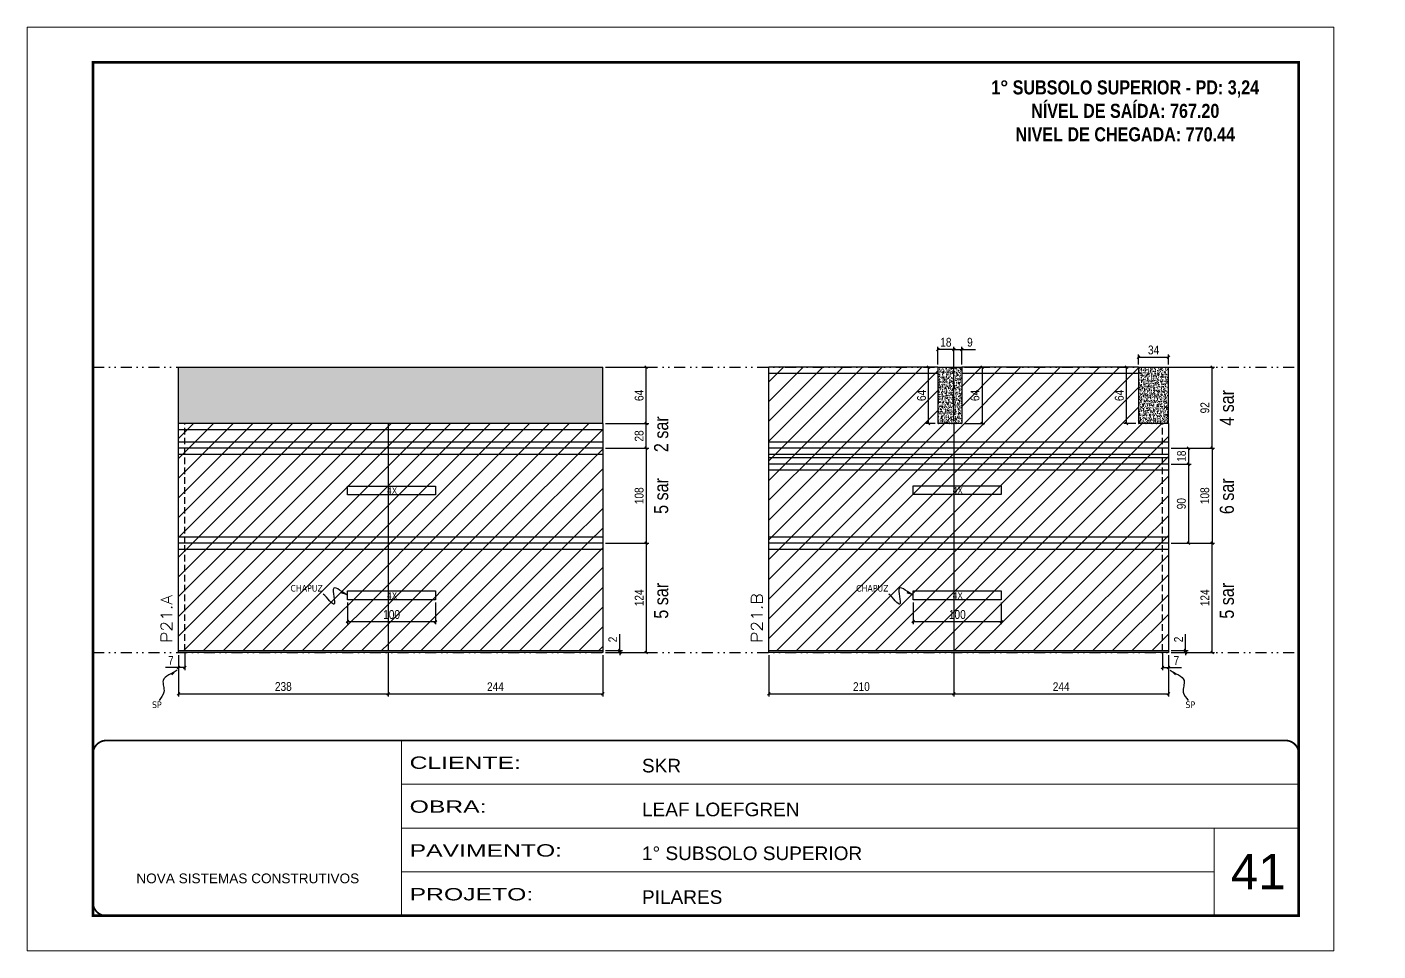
# Model space of a CAD drawing. Extents: x 14400 to 27878, y -21631 to 6985.
# Drawn here: x 14413 to 15948, y -5551 to -4501 of the extents above; entities that cross this region are included whole.
import ezdxf

# ---------------------------------------------------------------- set-up
doc = ezdxf.new("R2010")
doc.units = 0
for name, pattern in [('CONTINUO', [0]), ('DASHED', [0.75, 0.5, -0.25]), ('DIVIDE2', [0.625, 0.25, -0.125, 0, -0.125, 0, -0.125]), ('HIDDEN', [0.375, 0.25, -0.125])]:
    doc.linetypes.add(name, pattern=pattern)
for name, color, linetype, lineweight in [('CARIMBO', 255, 'Continuous', 9), ('Folhas', 255, 'Continuous', 9), ('Hachura', 251, 'Continuous', 9), ('SARRAFO DE PRESSAO', 251, 'DASHED', 9), ('Texto Seção', 7, 'Continuous', 15)]:
    doc.layers.add(name, color=color, linetype=linetype, lineweight=lineweight)
for name, color, linetype in [('COTA', 241, 'Continuous'), ('NOMENCLATURA', 7, 'Continuous'), ('Nível', 160, 'Continuous'), ('Painéis', 200, 'Continuous'), ('SARR_2.2x10', 60, 'Continuous'), ('SARR_2.2x7', 40, 'Continuous'), ('Sarrafo de Pressão', 42, 'HIDDEN'), ('texto', 7, 'Continuous')]:
    doc.layers.add(name, color=color, linetype=linetype)
doc.styles.add('ARIAL', font='arial.ttf')
doc.styles.add('ARIAL_NARROW', font='ARIALN.TTF', dxfattribs={"height": 0.2})
doc.styles.add('COTA TECNICA', font='techl___.ttf', dxfattribs={"height": 10})
doc.styles.add('COTA TECNICA-50', font='techl___.ttf', dxfattribs={"height": 10})
doc.styles.add('REGUA-120', font='ROMANS.shx', dxfattribs={"height": 15})
doc.styles.add('ROMANC', font='techb___.ttf', dxfattribs={"height": 2.5})
doc.styles.get("Standard").update_dxf_attribs({"font": 'arial.ttf'})
doc.styles.add('Tecnologia', font='')
doc.styles.get('Tecnologia').set_extended_font_data('Forgotten Futurist')
doc.dimstyles.new('COTA PAINEL-50', dxfattribs={"dimtxt": 10, "dimasz": 3, "dimexe": 3, "dimexo": 3, "dimgap": 3, "dimtad": 1, "dimdec": 1, "dimzin": 12, "dimdsep": 46, "dimtxsty": 'COTA TECNICA-50', "dimblk1": 'OBLIQUE', "dimblk2": 'OBLIQUE', "dimsah": 1, "dimcen": 0.9, "dimclrd": 4, "dimclre": 4, "dimclrt": 240, "dimadec": 1, "dimazin": 3, "dimtfac": 1, "dimtdec": 1, "dimtmove": 0, "dimatfit": 3, "dimfxl": 1, "dimtolj": 1, "dimtzin": 12, "dimarcsym": 0})
doc.dimstyles.new('PAINEL', dxfattribs={"dimtxt": 10, "dimasz": 3, "dimexe": 3, "dimexo": 3, "dimgap": 3, "dimtad": 1, "dimdec": 1, "dimzin": 12, "dimdsep": 46, "dimtxsty": 'COTA TECNICA', "dimblk1": 'OBLIQUE', "dimblk2": 'OBLIQUE', "dimsah": 1, "dimcen": 0.9, "dimclrd": 4, "dimclre": 4, "dimclrt": 240, "dimadec": 1, "dimazin": 3, "dimtfac": 1, "dimtdec": 1, "dimtmove": 0, "dimatfit": 3, "dimfxl": 1, "dimtolj": 1, "dimtzin": 12, "dimarcsym": 0})
doc.dimstyles.get("Standard").update_dxf_attribs({"dimtxt": 0.18, "dimasz": 0.18, "dimexe": 0.18, "dimexo": 0.0625, "dimgap": 0.09, "dimtad": 0, "dimtih": 1, "dimtoh": 1, "dimdec": 4, "dimzin": 0, "dimdsep": 46, "dimtxsty": 'Standard', "dimcen": 0.09, "dimadec": 0, "dimazin": 0, "dimtfac": 1, "dimtdec": 4, "dimtofl": 0, "dimtmove": 0, "dimatfit": 3, "dimfxl": 1, "dimtolj": 1, "dimtzin": 0, "dimarcsym": 0})

# ---------------------------------------------------------------- blocks, each defined once
blk = doc.blocks.new('9999999999')
at = {"color": 30, "linetype": 'CONTINUO'}
for p, q in [((98564.6, 34230.2), (98564.6, 34429.4)), ((98564.6, 34379.6), (99584, 34379.6)), ((98564.6, 34329.8), (99488, 34329.8)), ((99584, 34329.8), (99488, 34329.8)), ((99488, 34329.8), (99488, 34230.2)), ((98564.6, 34280), (99488, 34280))]:
    blk.add_line(p, q, dxfattribs=at)
at = {"color": 30, "linetype": 'CONTINUO', "const_width": 2}
blk.add_lwpolyline([(99584, 34230.2), (99584, 34414.4, 0.414214), (99569, 34429.4), (98229, 34429.4, 0.414214), (98214, 34414.4), (98214, 34245.2, 0.414214), (98229, 34230.2), (99584, 34230.2)], format="xyb", dxfattribs=at)
at = {"layer": 'Folhas'}
blk.add_lwpolyline([(98139, 34190.2), (99624, 34190.2), (99624, 35240.2), (98139, 35240.2)], close=True, dxfattribs=at)
at = {"layer": 'Folhas', "color": 30, "const_width": 3}
blk.add_lwpolyline([(98214, 34230.2), (99584, 34230.2), (99584, 35200.2), (98214, 35200.2)], close=True, dxfattribs=at)
at = {"color": 7, "linetype": 'Continuous', "ltscale": 5, "style": 'ARIAL'}
for s, height, p in [('SKR', 15.48, (98837.7, 34393.1)), ('LEAF LOEFGREN', 15.483, (98837.7, 34343.3)), ('1° SUBSOLO SUPERIOR', 15.483, (98837.7, 34293.5)), ('NOVA SISTEMAS CONSTRUTIVOS', 11.059, (98263.2, 34267.2)), ('PILARES', 15.48, (98837.7, 34243.7))]:
    blk.add_text(s, height=height, dxfattribs=at).set_placement(p)
at = {"layer": 'Folhas', "color": 7, "style": 'Tecnologia', "width": 1.5}
for s, p in [('CLIENTE:', (98573.7, 34397.2)), ('OBRA:', (98573.7, 34347.3)), ('PAVIMENTO:', (98573.7, 34297.5)), ('PROJETO:', (98573.7, 34247.7))]:
    blk.add_text(s, height=14, dxfattribs=at).set_placement(p)
blk = doc.blocks.new('_Oblique')
at = {"color": 0, "linetype": 'ByBlock', "lineweight": -2}
blk.add_line((-0.5, -0.5), (0.5, 0.5), dxfattribs=at)
blk = doc.blocks.new('*D1448')
at = {"layer": 'COTA', "color": 4, "lineweight": -2, "transparency": 16777216}
for p, q in [((14585.7, -5214.7), (14585.7, -5232)), ((14592.7, -5212.7), (14592.7, -5232)), ((14585.7, -5229), (14571, -5229)), ((14592.7, -5229), (14585.7, -5229))]:
    blk.add_line(p, q, dxfattribs=at)
at = {"layer": 'Defpoints', "color": 0, "transparency": 16777216}
for p in [(14585.7, -5211.7), (14592.7, -5209.7), (14585.7, -5229)]:
    blk.add_point(p, dxfattribs=at)
at = {"layer": 'COTA', "color": 4, "lineweight": -2, "transparency": 16777216, "xscale": 3, "yscale": 3, "zscale": 3, "rotation": 180}
blk.add_blockref('_Oblique', (14585.7, -5229), dxfattribs=at)
at = {"layer": 'COTA', "color": 4, "lineweight": -2, "transparency": 16777216, "xscale": 3, "yscale": 3, "zscale": 3}
blk.add_blockref('_Oblique', (14592.7, -5229), dxfattribs=at)
at = {"layer": 'COTA', "color": 240, "transparency": 16777216, "insert": (14576.9, -5220.9), "char_height": 10, "attachment_point": 5, "style": 'COTA TECNICA-50'}
blk.add_mtext('\\A1;7', dxfattribs=at)
blk = doc.blocks.new('*D1449')
at = {"layer": 'COTA', "color": 4, "lineweight": -2, "transparency": 16777216}
for p, q in [((15087, -5209.7), (15087, -5190.9)), ((15070.7, -5209.7), (15090, -5209.7)), ((15070.7, -5211.7), (15090, -5211.7)), ((15087, -5211.7), (15087, -5209.7)), ((15087, -5211.7), (15087, -5214.7))]:
    blk.add_line(p, q, dxfattribs=at)
at = {"layer": 'Defpoints', "color": 0, "transparency": 16777216}
for p in [(15067.7, -5209.7), (15067.7, -5211.7), (15087, -5211.7)]:
    blk.add_point(p, dxfattribs=at)
at = {"layer": 'COTA', "color": 4, "lineweight": -2, "transparency": 16777216, "xscale": 3, "yscale": 3, "zscale": 3}
for p, rotation in [((15087, -5209.7), 270), ((15087, -5211.7), 90)]:
    blk.add_blockref('_Oblique', p, dxfattribs=dict(at, rotation=rotation))
at = {"layer": 'COTA', "color": 240, "transparency": 16777216, "insert": (15079, -5197), "char_height": 10, "attachment_point": 5, "rotation": 90, "style": 'COTA TECNICA-50'}
blk.add_mtext('\\A1;2', dxfattribs=at)
blk = doc.blocks.new('*D1465')
at = {"layer": 'COTA', "color": 4, "linetype": 'ByBlock', "lineweight": -2, "transparency": 16777216}
for p, q in [((14777.7, -5154.9), (14777.7, -5179.8)), ((14877.7, -5154.9), (14877.7, -5179.8)), ((14877.7, -5176.8), (14777.7, -5176.8))]:
    blk.add_line(p, q, dxfattribs=at)
at = {"layer": 'Defpoints', "color": 0, "linetype": 'ByBlock', "transparency": 16777216}
for p in [(14777.7, -5151.9), (14877.7, -5151.9), (14777.7, -5176.8)]:
    blk.add_point(p, dxfattribs=at)
at = {"layer": 'COTA', "color": 4, "linetype": 'ByBlock', "lineweight": -2, "transparency": 16777216, "xscale": 3, "yscale": 3, "zscale": 3, "rotation": 180}
blk.add_blockref('_Oblique', (14777.7, -5176.8), dxfattribs=at)
at = {"layer": 'COTA', "color": 4, "linetype": 'ByBlock', "lineweight": -2, "transparency": 16777216, "xscale": 3, "yscale": 3, "zscale": 3}
blk.add_blockref('_Oblique', (14877.7, -5176.8), dxfattribs=at)
at = {"layer": 'COTA', "color": 240, "linetype": 'ByBlock', "transparency": 16777216, "insert": (14827.7, -5168.7), "char_height": 10, "attachment_point": 5, "style": 'COTA TECNICA'}
blk.add_mtext('\\A1;100', dxfattribs=at)
blk = doc.blocks.new('*D1466')
at = {"layer": 'COTA', "color": 4, "lineweight": -2, "transparency": 16777216}
for p, q in [((14585.7, -5214.7), (14585.7, -5261.8)), ((14823.7, -5212.7), (14823.7, -5261.8)), ((14585.7, -5258.8), (14823.7, -5258.8))]:
    blk.add_line(p, q, dxfattribs=at)
at = {"layer": 'Defpoints', "color": 0, "transparency": 16777216}
for p in [(14585.7, -5211.7), (14823.7, -5209.7), (14823.7, -5258.8)]:
    blk.add_point(p, dxfattribs=at)
at = {"layer": 'COTA', "color": 4, "lineweight": -2, "transparency": 16777216, "xscale": 3, "yscale": 3, "zscale": 3, "rotation": 180}
blk.add_blockref('_Oblique', (14585.7, -5258.8), dxfattribs=at)
at = {"layer": 'COTA', "color": 4, "lineweight": -2, "transparency": 16777216, "xscale": 3, "yscale": 3, "zscale": 3}
blk.add_blockref('_Oblique', (14823.7, -5258.8), dxfattribs=at)
at = {"layer": 'COTA', "color": 240, "transparency": 16777216, "insert": (14704.7, -5250.5), "char_height": 10, "attachment_point": 5, "style": 'COTA TECNICA'}
blk.add_mtext('\\A1;238', dxfattribs=at)
blk = doc.blocks.new('*D1467')
at = {"layer": 'COTA', "color": 4, "lineweight": -2, "transparency": 16777216}
for p, q in [((14823.7, -5212.7), (14823.7, -5261.8)), ((15067.7, -5214.7), (15067.7, -5261.8)), ((14823.7, -5258.8), (15067.7, -5258.8))]:
    blk.add_line(p, q, dxfattribs=at)
at = {"layer": 'Defpoints', "color": 0, "transparency": 16777216}
for p in [(14823.7, -5209.7), (15067.7, -5211.7), (15067.7, -5258.8)]:
    blk.add_point(p, dxfattribs=at)
at = {"layer": 'COTA', "color": 4, "lineweight": -2, "transparency": 16777216, "xscale": 3, "yscale": 3, "zscale": 3, "rotation": 180}
blk.add_blockref('_Oblique', (14823.7, -5258.8), dxfattribs=at)
at = {"layer": 'COTA', "color": 4, "lineweight": -2, "transparency": 16777216, "xscale": 3, "yscale": 3, "zscale": 3}
blk.add_blockref('_Oblique', (15067.7, -5258.8), dxfattribs=at)
at = {"layer": 'COTA', "color": 240, "transparency": 16777216, "insert": (14945.7, -5250.7), "char_height": 10, "attachment_point": 5, "style": 'COTA TECNICA'}
blk.add_mtext('\\A1;244', dxfattribs=at)
blk = doc.blocks.new('*D1450')
at = {"layer": 'COTA', "color": 4, "lineweight": -2, "transparency": 16777216}
for p, q in [((15703.5, -5212.7), (15703.5, -5232)), ((15710.5, -5214.7), (15710.5, -5232)), ((15703.5, -5229), (15710.5, -5229)), ((15710.5, -5229), (15725.2, -5229))]:
    blk.add_line(p, q, dxfattribs=at)
at = {"layer": 'Defpoints', "color": 0, "transparency": 16777216}
for p in [(15703.5, -5209.7), (15710.5, -5211.7), (15710.5, -5229)]:
    blk.add_point(p, dxfattribs=at)
at = {"layer": 'COTA', "color": 4, "lineweight": -2, "transparency": 16777216, "xscale": 3, "yscale": 3, "zscale": 3, "rotation": 180}
blk.add_blockref('_Oblique', (15703.5, -5229), dxfattribs=at)
at = {"layer": 'COTA', "color": 4, "lineweight": -2, "transparency": 16777216, "xscale": 3, "yscale": 3, "zscale": 3}
blk.add_blockref('_Oblique', (15710.5, -5229), dxfattribs=at)
at = {"layer": 'COTA', "color": 240, "transparency": 16777216, "insert": (15719.4, -5220.9), "char_height": 10, "attachment_point": 5, "style": 'COTA TECNICA-50'}
blk.add_mtext('\\A1;7', dxfattribs=at)
blk = doc.blocks.new('*D1451')
at = {"layer": 'COTA', "color": 4, "lineweight": -2, "transparency": 16777216}
for p, q in [((15729.8, -5209.7), (15729.8, -5190.9)), ((15713.5, -5209.7), (15732.8, -5209.7)), ((15713.5, -5211.7), (15732.8, -5211.7)), ((15729.8, -5211.7), (15729.8, -5209.7)), ((15729.8, -5211.7), (15729.8, -5214.7))]:
    blk.add_line(p, q, dxfattribs=at)
at = {"layer": 'Defpoints', "color": 0, "transparency": 16777216}
for p in [(15710.5, -5209.7), (15710.5, -5211.7), (15729.8, -5211.7)]:
    blk.add_point(p, dxfattribs=at)
at = {"layer": 'COTA', "color": 4, "lineweight": -2, "transparency": 16777216, "xscale": 3, "yscale": 3, "zscale": 3}
for p, rotation in [((15729.8, -5209.7), 270), ((15729.8, -5211.7), 90)]:
    blk.add_blockref('_Oblique', p, dxfattribs=dict(at, rotation=rotation))
at = {"layer": 'COTA', "color": 240, "transparency": 16777216, "insert": (15721.8, -5197), "char_height": 10, "attachment_point": 5, "rotation": 90, "style": 'COTA TECNICA-50'}
blk.add_mtext('\\A1;2', dxfattribs=at)
blk = doc.blocks.new('*D1468')
at = {"layer": 'COTA', "color": 4, "linetype": 'ByBlock', "lineweight": -2, "transparency": 16777216}
for p, q in [((15420.5, -5154.9), (15420.5, -5179.8)), ((15520.5, -5154.9), (15520.5, -5179.8)), ((15520.5, -5176.8), (15420.5, -5176.8))]:
    blk.add_line(p, q, dxfattribs=at)
at = {"layer": 'Defpoints', "color": 0, "linetype": 'ByBlock', "transparency": 16777216}
for p in [(15420.5, -5151.9), (15520.5, -5151.9), (15420.5, -5176.8)]:
    blk.add_point(p, dxfattribs=at)
at = {"layer": 'COTA', "color": 4, "linetype": 'ByBlock', "lineweight": -2, "transparency": 16777216, "xscale": 3, "yscale": 3, "zscale": 3, "rotation": 180}
blk.add_blockref('_Oblique', (15420.5, -5176.8), dxfattribs=at)
at = {"layer": 'COTA', "color": 4, "linetype": 'ByBlock', "lineweight": -2, "transparency": 16777216, "xscale": 3, "yscale": 3, "zscale": 3}
blk.add_blockref('_Oblique', (15520.5, -5176.8), dxfattribs=at)
at = {"layer": 'COTA', "color": 240, "linetype": 'ByBlock', "transparency": 16777216, "insert": (15470.5, -5168.7), "char_height": 10, "attachment_point": 5, "style": 'COTA TECNICA'}
blk.add_mtext('\\A1;100', dxfattribs=at)
blk = doc.blocks.new('*D1469')
at = {"layer": 'COTA', "color": 4, "lineweight": -2, "transparency": 16777216}
for p, q in [((15256.5, -5214.7), (15256.5, -5261.8)), ((15466.5, -5212.7), (15466.5, -5261.8)), ((15256.5, -5258.8), (15466.5, -5258.8))]:
    blk.add_line(p, q, dxfattribs=at)
at = {"layer": 'Defpoints', "color": 0, "transparency": 16777216}
for p in [(15256.5, -5211.7), (15466.5, -5209.7), (15466.5, -5258.8)]:
    blk.add_point(p, dxfattribs=at)
at = {"layer": 'COTA', "color": 4, "lineweight": -2, "transparency": 16777216, "xscale": 3, "yscale": 3, "zscale": 3, "rotation": 180}
blk.add_blockref('_Oblique', (15256.5, -5258.8), dxfattribs=at)
at = {"layer": 'COTA', "color": 4, "lineweight": -2, "transparency": 16777216, "xscale": 3, "yscale": 3, "zscale": 3}
blk.add_blockref('_Oblique', (15466.5, -5258.8), dxfattribs=at)
at = {"layer": 'COTA', "color": 240, "transparency": 16777216, "insert": (15361.5, -5250.7), "char_height": 10, "attachment_point": 5, "style": 'COTA TECNICA'}
blk.add_mtext('\\A1;210', dxfattribs=at)
blk = doc.blocks.new('*D1470')
at = {"layer": 'COTA', "color": 4, "lineweight": -2, "transparency": 16777216}
for p, q in [((15466.5, -5212.7), (15466.5, -5261.8)), ((15710.5, -5214.7), (15710.5, -5261.8)), ((15466.5, -5258.8), (15710.5, -5258.8))]:
    blk.add_line(p, q, dxfattribs=at)
at = {"layer": 'Defpoints', "color": 0, "transparency": 16777216}
for p in [(15466.5, -5209.7), (15710.5, -5211.7), (15710.5, -5258.8)]:
    blk.add_point(p, dxfattribs=at)
at = {"layer": 'COTA', "color": 4, "lineweight": -2, "transparency": 16777216, "xscale": 3, "yscale": 3, "zscale": 3, "rotation": 180}
blk.add_blockref('_Oblique', (15466.5, -5258.8), dxfattribs=at)
at = {"layer": 'COTA', "color": 4, "lineweight": -2, "transparency": 16777216, "xscale": 3, "yscale": 3, "zscale": 3}
blk.add_blockref('_Oblique', (15710.5, -5258.8), dxfattribs=at)
at = {"layer": 'COTA', "color": 240, "transparency": 16777216, "insert": (15588.5, -5250.7), "char_height": 10, "attachment_point": 5, "style": 'COTA TECNICA'}
blk.add_mtext('\\A1;244', dxfattribs=at)
blk = doc.blocks.new('*D1481')
at = {"layer": 'COTA', "color": 4, "lineweight": -2, "transparency": 16777216}
for p, q in [((15713.5, -5087.7), (15762.9, -5087.7)), ((15759.9, -5211.7), (15759.9, -5087.7)), ((15713.5, -5211.7), (15762.9, -5211.7))]:
    blk.add_line(p, q, dxfattribs=at)
at = {"layer": 'Defpoints', "color": 0, "transparency": 16777216}
for p in [(15710.5, -5087.7), (15759.9, -5087.7), (15710.5, -5211.7)]:
    blk.add_point(p, dxfattribs=at)
at = {"layer": 'COTA', "color": 4, "lineweight": -2, "transparency": 16777216, "xscale": 3, "yscale": 3, "zscale": 3}
for p, rotation in [((15759.9, -5087.7), 90), ((15759.9, -5211.7), 270)]:
    blk.add_blockref('_Oblique', p, dxfattribs=dict(at, rotation=rotation))
at = {"layer": 'COTA', "color": 240, "transparency": 16777216, "insert": (15751.8, -5149.7), "char_height": 10, "attachment_point": 5, "rotation": 90, "style": 'COTA TECNICA'}
blk.add_mtext('\\A1;124', dxfattribs=at)
blk = doc.blocks.new('*D1482')
at = {"layer": 'COTA', "color": 4, "lineweight": -2, "transparency": 16777216}
for p, q in [((15679.5, -4887.7), (15762.9, -4887.7)), ((15759.9, -4979.7), (15759.9, -4887.7)), ((15713.5, -4979.7), (15762.9, -4979.7))]:
    blk.add_line(p, q, dxfattribs=at)
at = {"layer": 'Defpoints', "color": 0, "transparency": 16777216}
for p in [(15676.5, -4887.7), (15759.9, -4887.7), (15710.5, -4979.7)]:
    blk.add_point(p, dxfattribs=at)
at = {"layer": 'COTA', "color": 4, "lineweight": -2, "transparency": 16777216, "xscale": 3, "yscale": 3, "zscale": 3}
for p, rotation in [((15759.9, -4887.7), 90), ((15759.9, -4979.7), 270)]:
    blk.add_blockref('_Oblique', p, dxfattribs=dict(at, rotation=rotation))
at = {"layer": 'COTA', "color": 240, "transparency": 16777216, "insert": (15751.8, -4933.7), "char_height": 10, "attachment_point": 5, "rotation": 90, "style": 'COTA TECNICA'}
blk.add_mtext('\\A1;92', dxfattribs=at)
blk = doc.blocks.new('*D1483')
at = {"layer": 'COTA', "color": 4, "lineweight": -2, "transparency": 16777216}
for p, q in [((15676.5, -4884.7), (15676.5, -4873.3)), ((15676.5, -4876.3), (15710.5, -4876.3)), ((15710.5, -4884.7), (15710.5, -4873.3))]:
    blk.add_line(p, q, dxfattribs=at)
at = {"layer": 'Defpoints', "color": 0, "transparency": 16777216}
for p in [(15710.5, -4876.3), (15676.5, -4887.7), (15710.5, -4887.7)]:
    blk.add_point(p, dxfattribs=at)
at = {"layer": 'COTA', "color": 4, "lineweight": -2, "transparency": 16777216, "xscale": 3, "yscale": 3, "zscale": 3, "rotation": 180}
blk.add_blockref('_Oblique', (15676.5, -4876.3), dxfattribs=at)
at = {"layer": 'COTA', "color": 4, "lineweight": -2, "transparency": 16777216, "xscale": 3, "yscale": 3, "zscale": 3}
blk.add_blockref('_Oblique', (15710.5, -4876.3), dxfattribs=at)
at = {"layer": 'COTA', "color": 240, "transparency": 16777216, "insert": (15693.5, -4868.1), "char_height": 10, "attachment_point": 5, "style": 'COTA TECNICA'}
blk.add_mtext('\\A1;34', dxfattribs=at)
blk = doc.blocks.new('*D1484')
at = {"layer": 'COTA', "color": 4, "lineweight": -2, "transparency": 16777216}
for p, q in [((15673.5, -4887.7), (15659.7, -4887.7)), ((15662.7, -4951.7), (15662.7, -4887.7)), ((15673.5, -4951.7), (15659.7, -4951.7))]:
    blk.add_line(p, q, dxfattribs=at)
at = {"layer": 'Defpoints', "color": 0, "transparency": 16777216}
for p in [(15662.7, -4887.7), (15676.5, -4887.7), (15676.5, -4951.7)]:
    blk.add_point(p, dxfattribs=at)
at = {"layer": 'COTA', "color": 4, "lineweight": -2, "transparency": 16777216, "xscale": 3, "yscale": 3, "zscale": 3}
for p, rotation in [((15662.7, -4887.7), 90), ((15662.7, -4951.7), 270)]:
    blk.add_blockref('_Oblique', p, dxfattribs=dict(at, rotation=rotation))
at = {"layer": 'COTA', "color": 240, "transparency": 16777216, "insert": (15654.6, -4919.7), "char_height": 10, "attachment_point": 5, "rotation": 90, "style": 'COTA TECNICA'}
blk.add_mtext('\\A1;64', dxfattribs=at)
blk = doc.blocks.new('*D1485')
at = {"layer": 'COTA', "color": 4, "lineweight": -2, "transparency": 16777216}
for p, q in [((15445.5, -4887.7), (15434.9, -4887.7)), ((15437.9, -4951.7), (15437.9, -4887.7)), ((15445.5, -4951.7), (15434.9, -4951.7))]:
    blk.add_line(p, q, dxfattribs=at)
at = {"layer": 'Defpoints', "color": 0, "transparency": 16777216}
for p in [(15437.9, -4887.7), (15448.5, -4887.7), (15448.5, -4951.7)]:
    blk.add_point(p, dxfattribs=at)
at = {"layer": 'COTA', "color": 4, "lineweight": -2, "transparency": 16777216, "xscale": 3, "yscale": 3, "zscale": 3}
for p, rotation in [((15437.9, -4887.7), 90), ((15437.9, -4951.7), 270)]:
    blk.add_blockref('_Oblique', p, dxfattribs=dict(at, rotation=rotation))
at = {"layer": 'COTA', "color": 240, "transparency": 16777216, "insert": (15429.8, -4919.7), "char_height": 10, "attachment_point": 5, "rotation": 90, "style": 'COTA TECNICA'}
blk.add_mtext('\\A1;64', dxfattribs=at)
blk = doc.blocks.new('*D1486')
at = {"layer": 'COTA', "color": 4, "lineweight": -2, "transparency": 16777216}
for p, q in [((15448.5, -4884.7), (15448.5, -4864.4)), ((15466.5, -4948.7), (15466.5, -4864.4)), ((15466.5, -4867.4), (15448.5, -4867.4))]:
    blk.add_line(p, q, dxfattribs=at)
at = {"layer": 'Defpoints', "color": 0, "transparency": 16777216}
for p in [(15448.5, -4867.4), (15448.5, -4887.7), (15466.5, -4951.7)]:
    blk.add_point(p, dxfattribs=at)
at = {"layer": 'COTA', "color": 4, "lineweight": -2, "transparency": 16777216, "xscale": 3, "yscale": 3, "zscale": 3, "rotation": 180}
blk.add_blockref('_Oblique', (15448.5, -4867.4), dxfattribs=at)
at = {"layer": 'COTA', "color": 4, "lineweight": -2, "transparency": 16777216, "xscale": 3, "yscale": 3, "zscale": 3}
blk.add_blockref('_Oblique', (15466.5, -4867.4), dxfattribs=at)
at = {"layer": 'COTA', "color": 240, "transparency": 16777216, "insert": (15457.5, -4859.3), "char_height": 10, "attachment_point": 5, "style": 'COTA TECNICA'}
blk.add_mtext('\\A1;18', dxfattribs=at)
blk = doc.blocks.new('*D1487')
at = {"layer": 'COTA', "color": 4, "lineweight": -2, "transparency": 16777216}
for p, q in [((15466.5, -4948.7), (15466.5, -4864.4)), ((15475.5, -4884.7), (15475.5, -4864.4)), ((15466.5, -4867.4), (15475.5, -4867.4)), ((15475.5, -4867.4), (15491.2, -4867.4))]:
    blk.add_line(p, q, dxfattribs=at)
at = {"layer": 'Defpoints', "color": 0, "transparency": 16777216}
for p in [(15475.5, -4867.4), (15475.5, -4887.7), (15466.5, -4951.7)]:
    blk.add_point(p, dxfattribs=at)
at = {"layer": 'COTA', "color": 4, "lineweight": -2, "transparency": 16777216, "xscale": 3, "yscale": 3, "zscale": 3, "rotation": 180}
blk.add_blockref('_Oblique', (15466.5, -4867.4), dxfattribs=at)
at = {"layer": 'COTA', "color": 4, "lineweight": -2, "transparency": 16777216, "xscale": 3, "yscale": 3, "zscale": 3}
blk.add_blockref('_Oblique', (15475.5, -4867.4), dxfattribs=at)
at = {"layer": 'COTA', "color": 240, "transparency": 16777216, "insert": (15484.8, -4859.3), "char_height": 10, "attachment_point": 5, "style": 'COTA TECNICA'}
blk.add_mtext('\\A1;9', dxfattribs=at)
blk = doc.blocks.new('*D1488')
at = {"layer": 'COTA', "color": 4, "lineweight": -2, "transparency": 16777216}
for p, q in [((15478.5, -4887.7), (15501.7, -4887.7)), ((15498.7, -4887.7), (15498.7, -4951.7)), ((15478.5, -4951.7), (15501.7, -4951.7))]:
    blk.add_line(p, q, dxfattribs=at)
at = {"layer": 'Defpoints', "color": 0, "transparency": 16777216}
for p in [(15475.5, -4887.7), (15475.5, -4951.7), (15498.7, -4951.7)]:
    blk.add_point(p, dxfattribs=at)
at = {"layer": 'COTA', "color": 4, "lineweight": -2, "transparency": 16777216, "xscale": 3, "yscale": 3, "zscale": 3}
for p, rotation in [((15498.7, -4887.7), 90), ((15498.7, -4951.7), 270)]:
    blk.add_blockref('_Oblique', p, dxfattribs=dict(at, rotation=rotation))
at = {"layer": 'COTA', "color": 240, "transparency": 16777216, "insert": (15490.6, -4919.7), "char_height": 10, "attachment_point": 5, "rotation": 90, "style": 'COTA TECNICA'}
blk.add_mtext('\\A1;64', dxfattribs=at)
blk = doc.blocks.new('*D1580')
at = {"layer": 'COTA', "color": 4, "lineweight": -2, "transparency": 16777216}
for p, q in [((15070.7, -4951.7), (15120.1, -4951.7)), ((15117.1, -4979.7), (15117.1, -4951.7)), ((15070.7, -4979.7), (15120.1, -4979.7))]:
    blk.add_line(p, q, dxfattribs=at)
at = {"layer": 'Defpoints', "color": 0, "transparency": 16777216}
for p in [(15067.7, -4951.7), (15117.1, -4951.7), (15067.7, -4979.7)]:
    blk.add_point(p, dxfattribs=at)
at = {"layer": 'COTA', "color": 4, "lineweight": -2, "transparency": 16777216, "xscale": 3, "yscale": 3, "zscale": 3}
for p, rotation in [((15117.1, -4951.7), 90), ((15117.1, -4979.7), 270)]:
    blk.add_blockref('_Oblique', p, dxfattribs=dict(at, rotation=rotation))
at = {"layer": 'COTA', "color": 240, "transparency": 16777216, "insert": (15109, -4965.7), "char_height": 10, "attachment_point": 5, "rotation": 90, "style": 'COTA TECNICA'}
blk.add_mtext('\\A1;28', dxfattribs=at)
blk = doc.blocks.new('*D1581')
at = {"layer": 'COTA', "color": 4, "lineweight": -2, "transparency": 16777216}
for p, q in [((15070.7, -4979.7), (15120.1, -4979.7)), ((15117.1, -4979.7), (15117.1, -5087.7)), ((15070.7, -5087.7), (15120.1, -5087.7))]:
    blk.add_line(p, q, dxfattribs=at)
at = {"layer": 'Defpoints', "color": 0, "transparency": 16777216}
for p in [(15067.7, -4979.7), (15067.7, -5087.7), (15117.1, -5087.7)]:
    blk.add_point(p, dxfattribs=at)
at = {"layer": 'COTA', "color": 4, "lineweight": -2, "transparency": 16777216, "xscale": 3, "yscale": 3, "zscale": 3}
for p, rotation in [((15117.1, -4979.7), 90), ((15117.1, -5087.7), 270)]:
    blk.add_blockref('_Oblique', p, dxfattribs=dict(at, rotation=rotation))
at = {"layer": 'COTA', "color": 240, "transparency": 16777216, "insert": (15109, -5033.7), "char_height": 10, "attachment_point": 5, "rotation": 90, "style": 'COTA TECNICA'}
blk.add_mtext('\\A1;108', dxfattribs=at)
blk = doc.blocks.new('*D1582')
at = {"layer": 'COTA', "color": 4, "lineweight": -2, "transparency": 16777216}
for p, q in [((15070.7, -4887.7), (15120.1, -4887.7)), ((15117.1, -4951.7), (15117.1, -4887.7)), ((15070.7, -4951.7), (15120.1, -4951.7))]:
    blk.add_line(p, q, dxfattribs=at)
at = {"layer": 'Defpoints', "color": 0, "transparency": 16777216}
for p in [(15067.7, -4887.7), (15117.1, -4887.7), (15067.7, -4951.7)]:
    blk.add_point(p, dxfattribs=at)
at = {"layer": 'COTA', "color": 4, "lineweight": -2, "transparency": 16777216, "xscale": 3, "yscale": 3, "zscale": 3}
for p, rotation in [((15117.1, -4887.7), 90), ((15117.1, -4951.7), 270)]:
    blk.add_blockref('_Oblique', p, dxfattribs=dict(at, rotation=rotation))
at = {"layer": 'COTA', "color": 240, "transparency": 16777216, "insert": (15109, -4919.7), "char_height": 10, "attachment_point": 5, "rotation": 90, "style": 'COTA TECNICA'}
blk.add_mtext('\\A1;64', dxfattribs=at)
blk = doc.blocks.new('*D1583')
at = {"layer": 'COTA', "color": 4, "lineweight": -2, "transparency": 16777216}
for p, q in [((15713.5, -4979.7), (15762.9, -4979.7)), ((15759.9, -4979.7), (15759.9, -5087.7)), ((15713.5, -5087.7), (15762.9, -5087.7))]:
    blk.add_line(p, q, dxfattribs=at)
at = {"layer": 'Defpoints', "color": 0, "transparency": 16777216}
for p in [(15710.5, -4979.7), (15710.5, -5087.7), (15759.9, -5087.7)]:
    blk.add_point(p, dxfattribs=at)
at = {"layer": 'COTA', "color": 4, "lineweight": -2, "transparency": 16777216, "xscale": 3, "yscale": 3, "zscale": 3}
for p, rotation in [((15759.9, -4979.7), 90), ((15759.9, -5087.7), 270)]:
    blk.add_blockref('_Oblique', p, dxfattribs=dict(at, rotation=rotation))
at = {"layer": 'COTA', "color": 240, "transparency": 16777216, "insert": (15751.7, -5033.7), "char_height": 10, "attachment_point": 5, "rotation": 90, "style": 'COTA TECNICA'}
blk.add_mtext('\\A1;108', dxfattribs=at)
blk = doc.blocks.new('*D1584')
at = {"layer": 'COTA', "color": 4, "lineweight": -2, "transparency": 16777216}
for p, q in [((15070.7, -5087.7), (15120.1, -5087.7)), ((15117.1, -5087.7), (15117.1, -5211.7)), ((15070.7, -5211.7), (15120.1, -5211.7))]:
    blk.add_line(p, q, dxfattribs=at)
at = {"layer": 'Defpoints', "color": 0, "transparency": 16777216}
for p in [(15067.7, -5087.7), (15067.7, -5211.7), (15117.1, -5211.7)]:
    blk.add_point(p, dxfattribs=at)
at = {"layer": 'COTA', "color": 4, "lineweight": -2, "transparency": 16777216, "xscale": 3, "yscale": 3, "zscale": 3}
for p, rotation in [((15117.1, -5087.7), 90), ((15117.1, -5211.7), 270)]:
    blk.add_blockref('_Oblique', p, dxfattribs=dict(at, rotation=rotation))
at = {"layer": 'COTA', "color": 240, "transparency": 16777216, "insert": (15109, -5149.7), "char_height": 10, "attachment_point": 5, "rotation": 90, "style": 'COTA TECNICA'}
blk.add_mtext('\\A1;124', dxfattribs=at)
blk = doc.blocks.new('*D1585')
at = {"layer": 'COTA', "color": 4, "lineweight": -2, "transparency": 16777216}
for p, q in [((15713.5, -4979.7), (15736.3, -4979.7)), ((15733.3, -4979.7), (15733.3, -4997.7)), ((15713.5, -4997.7), (15736.3, -4997.7))]:
    blk.add_line(p, q, dxfattribs=at)
at = {"layer": 'Defpoints', "color": 0, "transparency": 16777216}
for p in [(15710.5, -4979.7), (15710.5, -4997.7), (15733.3, -4997.7)]:
    blk.add_point(p, dxfattribs=at)
at = {"layer": 'COTA', "color": 4, "lineweight": -2, "transparency": 16777216, "xscale": 3, "yscale": 3, "zscale": 3}
for p, rotation in [((15733.3, -4979.7), 90), ((15733.3, -4997.7), 270)]:
    blk.add_blockref('_Oblique', p, dxfattribs=dict(at, rotation=rotation))
at = {"layer": 'COTA', "color": 240, "transparency": 16777216, "insert": (15725.2, -4988.7), "char_height": 10, "attachment_point": 5, "rotation": 90, "style": 'COTA TECNICA'}
blk.add_mtext('\\A1;18', dxfattribs=at)
blk = doc.blocks.new('*D1586')
at = {"layer": 'COTA', "color": 4, "lineweight": -2, "transparency": 16777216}
for p, q in [((15713.5, -4997.7), (15736.3, -4997.7)), ((15733.3, -4997.7), (15733.3, -5087.7)), ((15713.5, -5087.7), (15736.3, -5087.7))]:
    blk.add_line(p, q, dxfattribs=at)
at = {"layer": 'Defpoints', "color": 0, "transparency": 16777216}
for p in [(15710.5, -4997.7), (15710.5, -5087.7), (15733.3, -5087.7)]:
    blk.add_point(p, dxfattribs=at)
at = {"layer": 'COTA', "color": 4, "lineweight": -2, "transparency": 16777216, "xscale": 3, "yscale": 3, "zscale": 3}
for p, rotation in [((15733.3, -4997.7), 90), ((15733.3, -5087.7), 270)]:
    blk.add_blockref('_Oblique', p, dxfattribs=dict(at, rotation=rotation))
at = {"layer": 'COTA', "color": 240, "transparency": 16777216, "insert": (15725.1, -5042.7), "char_height": 10, "attachment_point": 5, "rotation": 90, "style": 'COTA TECNICA'}
blk.add_mtext('\\A1;90', dxfattribs=at)

msp = doc.modelspace()

# ---------------------------------------------------------------- hatches: boundary and pattern name
at = {"layer": 'COTA'}
h = msp.add_hatch(dxfattribs=at)
h.set_pattern_fill('AR-CONC', color=256, scale=0.03)
h.paths.add_polyline_path([(15067.75, -4887.74), (14585.75, -4887.74), (14585.75, -4951.74), (15067.75, -4951.74)])
h = msp.add_hatch(dxfattribs=at)
h.set_pattern_fill('AR-CONC', color=256, scale=0.03)
h.paths.add_polyline_path([(15475.49, -4887.74), (15448.49, -4887.74), (15448.49, -4951.74), (15475.49, -4951.74)])
h = msp.add_hatch(dxfattribs=at)
h.set_pattern_fill('AR-CONC', color=256, scale=0.03)
h.paths.add_polyline_path([(15710.49, -4887.74), (15676.49, -4887.74), (15676.49, -4951.74), (15710.49, -4951.74)])
at = {"layer": 'Hachura'}
h = msp.add_hatch(dxfattribs=at)
h.set_pattern_fill('ANSI31', color=256, scale=5)
h.paths.add_polyline_path([(14823.75, -4979.74), (14585.75, -4979.74), (14585.75, -5087.74), (14823.75, -5087.74)])
h.paths.add_polyline_path([(15067.75, -4979.74), (14823.75, -4979.74), (14823.75, -5087.74), (15067.75, -5087.74)])
h.paths.add_polyline_path([(15067.75, -4951.74), (14823.75, -4951.74), (14823.75, -4979.74), (15067.75, -4979.74)])
h.paths.add_polyline_path([(14823.75, -4951.74), (14585.75, -4951.74), (14585.75, -4979.74), (14823.75, -4979.74)])
h.paths.add_polyline_path([(15466.49, -4997.74), (15256.49, -4997.74), (15256.49, -5087.74), (15466.49, -5087.74)])
h.paths.add_polyline_path([(15710.49, -4997.74), (15466.49, -4997.74), (15466.49, -5087.74), (15710.49, -5087.74)])
h.paths.add_polyline_path([(15676.49, -4887.74), (15475.49, -4887.74), (15475.49, -4951.74), (15466.49, -4951.74), (15466.49, -4979.74), (15710.49, -4979.74), (15710.49, -4951.74), (15676.49, -4951.74)])
h.paths.add_polyline_path([(15710.49, -4979.74), (15466.49, -4979.74), (15466.49, -4997.74), (15710.49, -4997.74)])
h.paths.add_polyline_path([(15466.49, -4979.74), (15256.49, -4979.74), (15256.49, -4997.74), (15466.49, -4997.74)])
h.paths.add_polyline_path([(16205, -4967.74), (16186, -4967.74), (16186, -5209.74), (16205, -5209.74)])
h.paths.add_polyline_path([(16205, -4951.74), (16186, -4951.74), (16186, -4967.74), (16205, -4967.74)])
h.paths.add_polyline_path([(16425.38, -4951.76), (16401.38, -4951.76), (16401.38, -5059.76), (16425.38, -5059.76)])
h.paths.add_polyline_path([(17310.25, -4997.74), (17172.25, -4997.74), (17172.25, -5087.74), (17310.25, -5087.74)])
h.paths.add_polyline_path([(17276.25, -4887.74), (17172.25, -4887.74), (17172.25, -4979.74), (17310.25, -4979.74), (17310.25, -4951.74), (17276.25, -4951.74)])
h.paths.add_polyline_path([(17310.25, -4979.74), (17172.25, -4979.74), (17172.25, -4997.74), (17310.25, -4997.74)])
h.paths.add_polyline_path([(17172.25, -4887.74), (17084.25, -4887.74), (17084.25, -4951.74), (17050.25, -4951.74), (17050.25, -4979.74), (17172.25, -4979.74)])
h.paths.add_polyline_path([(17172.25, -4979.74), (17050.25, -4979.74), (17050.25, -4997.74), (17172.25, -4997.74)])
h.paths.add_polyline_path([(17172.25, -4997.74), (17050.25, -4997.74), (17050.25, -5087.74), (17172.25, -5087.74)])
h.paths.add_polyline_path([(16843.05, -4997.74), (16613.05, -4997.74), (16613.05, -5087.74), (16843.05, -5087.74)])
h.paths.add_polyline_path([(16843.05, -4979.74), (16613.05, -4979.74), (16613.05, -4997.74), (16843.05, -4997.74)])
h.paths.add_polyline_path([(16843.05, -4887.74), (16647.05, -4887.74), (16647.05, -4951.74), (16613.05, -4951.74), (16613.05, -4979.74), (16843.05, -4979.74)])
h = msp.add_hatch(dxfattribs=at)
h.set_pattern_fill('ANSI31', color=256, scale=5)
h.paths.add_polyline_path([(15256.49, -4887.74), (15256.49, -4979.74), (15466.49, -4979.74), (15466.49, -4951.74), (15448.49, -4951.74), (15448.49, -4887.74)])
h = msp.add_hatch(dxfattribs=at)
h.set_pattern_fill('ANSI31', color=256, scale=5)
h.paths.add_polyline_path([(14585.75, -5209.74), (14823.75, -5209.74), (14823.75, -5087.74), (14585.75, -5087.74)])
h = msp.add_hatch(dxfattribs=at)
h.set_pattern_fill('ANSI31', color=256, scale=5)
h.paths.add_polyline_path([(14823.75, -5087.74), (14823.75, -5209.74), (15067.75, -5209.74), (15067.75, -5087.74)])
h = msp.add_hatch(dxfattribs=at)
h.set_pattern_fill('ANSI31', color=256, scale=5)
h.paths.add_polyline_path([(15466.49, -5087.74), (15256.49, -5087.74), (15256.49, -5209.74), (15466.49, -5209.74)])
h = msp.add_hatch(dxfattribs=at)
h.set_pattern_fill('ANSI31', color=256, scale=5)
h.paths.add_polyline_path([(15710.49, -5087.74), (15466.49, -5087.74), (15466.49, -5209.74), (15710.49, -5209.74)])

# ---------------------------------------------------------------- linework, layer by layer
at = {"layer": 'COTA'}
for p, q in [((14585.75, -4951.74), (14585.75, -4887.74)), ((14585.75, -4887.74), (15067.75, -4887.74)), ((15067.75, -4951.74), (15067.75, -4887.74)), ((15676.49, -4887.74), (15710.49, -4887.74)), ((15710.49, -4951.74), (15710.49, -4887.74))]:
    msp.add_line(p, q, dxfattribs=at)
at = {"layer": 'Nível', "color": 4, "linetype": 'DIVIDE2', "ltscale": 50}
for p, q in [((14488.47, -4887.74), (15858.47, -4887.74)), ((14488.47, -5211.74), (15858.47, -5211.74))]:
    msp.add_line(p, q, dxfattribs=at)
at = {"layer": 'Painéis'}
for p, q in [((15256.49, -5209.74), (15256.49, -4887.74)), ((15448.49, -4887.74), (15256.49, -4887.74)), ((15448.49, -4887.74), (15448.49, -4951.74)), ((15448.49, -4887.74), (15475.49, -4887.74)), ((15475.49, -4887.74), (15475.49, -4951.74)), ((15676.49, -4887.74), (15475.49, -4887.74)), ((15676.49, -4887.74), (15676.49, -4951.74)), ((14585.75, -5209.74), (14585.75, -4951.74)), ((15067.75, -4951.74), (14585.75, -4951.74)), ((14823.75, -4951.74), (14823.75, -5209.74)), ((15067.75, -4951.74), (15067.75, -5209.74)), ((15475.49, -4951.74), (15448.49, -4951.74)), ((15466.49, -4951.74), (15466.49, -5209.74)), ((15710.49, -4951.74), (15676.49, -4951.74)), ((15710.49, -4951.74), (15710.49, -5209.74)), ((15067.75, -4979.74), (14585.75, -4979.74)), ((15710.49, -4979.74), (15256.49, -4979.74)), ((15710.49, -4997.74), (15256.49, -4997.74)), ((15067.75, -5087.74), (14585.75, -5087.74)), ((15710.49, -5087.74), (15256.49, -5087.74))]:
    msp.add_line(p, q, dxfattribs=at)
for points in [[(14585.75, -5209.74), (15067.75, -5209.74), (15067.75, -5211.74), (14585.75, -5211.74)], [(15256.49, -5209.74), (15710.49, -5209.74), (15710.49, -5211.74), (15256.49, -5211.74)]]:
    msp.add_lwpolyline(points, close=True, dxfattribs=at)
at = {"layer": 'SARR_2.2x10'}
for points in [[(14777.75, -5022.69), (14877.75, -5022.69), (14877.75, -5032.69), (14777.75, -5032.69)], [(15420.49, -5022.28), (15520.49, -5022.28), (15520.49, -5032.28), (15420.49, -5032.28)], [(14777.75, -5141.9), (14877.75, -5141.9), (14877.75, -5151.9), (14777.75, -5151.9)], [(15420.49, -5141.9), (15520.49, -5141.9), (15520.49, -5151.9), (15420.49, -5151.9)]]:
    msp.add_lwpolyline(points, close=True, dxfattribs=at)
at = {"layer": 'SARR_2.2x7'}
for p, q in [((15448.49, -4894.74), (15256.49, -4894.74)), ((15676.49, -4894.74), (15475.49, -4894.74)), ((15067.75, -4958.74), (14585.75, -4958.74)), ((15067.75, -4972.74), (14585.75, -4972.74)), ((15466.49, -4972.74), (15256.49, -4972.74)), ((15710.49, -4972.74), (15256.49, -4972.74)), ((15067.75, -4986.74), (14585.75, -4986.74)), ((15466.49, -4986.74), (15256.49, -4986.74)), ((15710.49, -4986.74), (15256.49, -4986.74)), ((15710.49, -4990.74), (15256.49, -4990.74)), ((15710.49, -5004.74), (15256.49, -5004.74)), ((14823.75, -5080.74), (14585.75, -5080.74)), ((15067.75, -5080.74), (14823.75, -5080.74)), ((15466.49, -5080.74), (15256.49, -5080.74)), ((15710.49, -5080.74), (15466.49, -5080.74)), ((14823.75, -5094.74), (14585.75, -5094.74)), ((15067.75, -5094.74), (14823.75, -5094.74)), ((15466.49, -5094.74), (15256.49, -5094.74)), ((15710.49, -5094.74), (15466.49, -5094.74))]:
    msp.add_line(p, q, dxfattribs=at)
at = {"layer": 'Sarrafo de Pressão', "ltscale": 30}
for p, q in [((14592.75, -5087.74), (14592.75, -4951.74)), ((15703.49, -5087.74), (15703.49, -4951.74)), ((14592.75, -5209.74), (14592.75, -5087.74)), ((15703.49, -5209.74), (15703.49, -5087.74))]:
    msp.add_line(p, q, dxfattribs=at)

# ---------------------------------------------------------------- block references
at = {"layer": 'SARRAFO DE PRESSAO', "color": 6, "linetype": 'ByBlock'}
msp.add_blockref('9999999999', (-83725.51, -39741.23), dxfattribs=at)

# ---------------------------------------------------------------- texts
at = {"layer": 'CARIMBO', "style": 'ARIAL'}
msp.add_text('41', height=40, dxfattribs=at).set_placement((15781.33, -5480.88))
at = {"layer": 'NOMENCLATURA', "style": 'ARIAL_NARROW'}
for s, p in [('4 sar', (15784.74, -4954.17)), ('2 sar', (15141.99, -4984.13)), ('5 sar', (15141.99, -5054.32)), ('6 sar', (15784.74, -5054.64)), ('5 sar', (15141.99, -5173.42)), ('5 sar', (15784.74, -5173.42))]:
    msp.add_text(s, height=16, rotation=90, dxfattribs=at).set_placement(p)
at = {"layer": 'NOMENCLATURA', "color": 2, "insert": (15661.31, -4534.96), "char_height": 16, "attachment_point": 2, "style": 'ROMANC'}
msp.add_mtext_dynamic_manual_height_columns('\\P1° SUBSOLO SUPERIOR - PD: 3,24\\PNÍVEL DE SAÍDA: 767.20\\PNIVEL DE CHEGADA: 770.44', width=432.3511, gutter_width=1, heights=[0], dxfattribs=at)
at = {"layer": 'texto', "color": 0, "char_height": 7.5, "attachment_point": 5}
for s, insert in [('{\\fTahoma|b0|i0|c0|p34;\\C4;4X}', (14828.14, -5027.99)), ('{\\fTahoma|b0|i0|c0|p34;\\C4;4X}', (15470.89, -5027.58)), ('{\\fTahoma|b0|i0|c0|p34;\\C4;CHAPUZ}', (14731.2, -5138.88)), ('{\\fTahoma|b0|i0|c0|p34;\\C4;CHAPUZ}', (15373.94, -5138.88)), ('{\\fTahoma|b0|i0|c0|p34;\\C4;4X}', (14828.14, -5147.19)), ('{\\fTahoma|b0|i0|c0|p34;\\C4;4X}', (15470.89, -5147.19)), ('{\\fTahoma|b0|i0|c0|p34;\\C4;SP}', (14560.97, -5271.23)), ('{\\fTahoma|b0|i0|c0|p34;\\C4;SP}', (15735.27, -5271.23))]:
    msp.add_mtext(s, dxfattribs=dict(at, insert=insert))
at = {"layer": 'Texto Seção', "style": 'REGUA-120', "width": 1.1}
for s, p in [('P21.A', (14578.5, -5200.98)), ('P21.B', (15249.24, -5200.98))]:
    msp.add_text(s, height=13, rotation=90, dxfattribs=at).set_placement(p)

# ---------------------------------------------------------------- dimensions: what is measured, and where the dimension line sits
at = {"layer": 'COTA'}
for base, p1, p2, dimstyle, picture, middle in [((15448.49, -4867.43), (15466.49, -4951.74), (15448.49, -4887.74), 'PAINEL', '*D1486', (15457.49, -4859.34)), ((15475.49, -4867.43), (15466.49, -4951.74), (15475.49, -4887.74), 'PAINEL', '*D1487', (15484.83, -4859.35)), ((15710.49, -4876.3), (15676.49, -4887.74), (15710.49, -4887.74), 'PAINEL', '*D1483', (15693.49, -4868.08)), ((14823.75, -5258.77), (14585.75, -5211.74), (14823.75, -5209.74), 'PAINEL', '*D1466', (14704.75, -5250.53)), ((15466.49, -5258.77), (15256.49, -5211.74), (15466.49, -5209.74), 'PAINEL', '*D1469', (15361.49, -5250.67)), ((15710.49, -5228.98), (15703.49, -5209.74), (15710.49, -5211.74), 'COTA PAINEL-50', '*D1450', (15719.36, -5220.91))]:
    dim = msp.add_linear_dim(base=base, p1=p1, p2=p2, dimstyle=dimstyle, dxfattribs=at)
    dim.commit()
    dim.dimension.update_dxf_attribs({"geometry": picture, "text_midpoint": middle})
for base, p1, p2, angle, dimstyle, picture, middle in [((15117.12, -4887.74), (15067.75, -4951.74), (15067.75, -4887.74), 90, 'PAINEL', '*D1582', (15109.01, -4919.74)), ((15437.86, -4887.74), (15448.49, -4951.74), (15448.49, -4887.74), 90, 'PAINEL', '*D1485', (15429.76, -4919.74)), ((15498.68, -4951.74), (15475.49, -4887.74), (15475.49, -4951.74), 90, 'PAINEL', '*D1488', (15490.58, -4919.74)), ((15662.73, -4887.74), (15676.49, -4951.74), (15676.49, -4887.74), 90, 'PAINEL', '*D1484', (15654.63, -4919.74)), ((15759.86, -4887.74), (15710.49, -4979.74), (15676.49, -4887.74), 90, 'PAINEL', '*D1482', (15751.77, -4933.74)), ((15117.12, -4951.74), (15067.75, -4979.74), (15067.75, -4951.74), 90, 'PAINEL', '*D1580', (15109.02, -4965.74)), ((15117.12, -5087.74), (15067.75, -4979.74), (15067.75, -5087.74), 90, 'PAINEL', '*D1581', (15108.99, -5033.74)), ((15759.86, -5087.74), (15710.49, -4979.74), (15710.49, -5087.74), 90, 'PAINEL', '*D1583', (15751.74, -5033.74)), ((15733.26, -4997.74), (15710.49, -4979.74), (15710.49, -4997.74), 90, 'PAINEL', '*D1585', (15725.17, -4988.74)), ((15117.12, -5211.74), (15067.75, -5087.74), (15067.75, -5211.74), 90, 'PAINEL', '*D1584', (15109.04, -5149.74)), ((15759.86, -5087.74), (15710.49, -5211.74), (15710.49, -5087.74), 90, 'PAINEL', '*D1481', (15751.79, -5149.74)), ((14585.75, -5228.98), (14592.75, -5209.74), (14585.75, -5211.74), 180, 'COTA PAINEL-50', '*D1448', (14576.88, -5220.91))]:
    dim = msp.add_linear_dim(base=base, p1=p1, p2=p2, angle=angle, dimstyle=dimstyle, dxfattribs=at)
    dim.commit()
    dim.dimension.update_dxf_attribs({"geometry": picture, "text_midpoint": middle})
dim = msp.add_linear_dim(base=(15733.26, -5087.74), p1=(15710.49, -4997.74), p2=(15710.49, -5087.74), angle=90, dimstyle='PAINEL', override={"dimtmove": 1}, dxfattribs=at)
dim.commit()
dim.dimension.update_dxf_attribs({"geometry": '*D1586', "text_midpoint": (15725.13, -5042.74)})
at = {"layer": 'COTA', "linetype": 'ByBlock'}
for base, p1, p2, picture, middle in [((14777.75, -5176.82), (14877.75, -5151.9), (14777.75, -5151.9), '*D1465', (14827.75, -5168.72)), ((15420.49, -5176.82), (15520.49, -5151.9), (15420.49, -5151.9), '*D1468', (15470.49, -5168.72))]:
    dim = msp.add_linear_dim(base=base, p1=p1, p2=p2, dimstyle='PAINEL', dxfattribs=at)
    dim.commit()
    dim.dimension.update_dxf_attribs({"geometry": picture, "text_midpoint": middle})
at = {"layer": 'COTA'}
for base, p1, p2, picture, middle in [((15087.01, -5211.74), (15067.75, -5209.74), (15067.75, -5211.74), '*D1449', (15087.01, -5196.99)), ((15729.75, -5211.74), (15710.49, -5209.74), (15710.49, -5211.74), '*D1451', (15729.75, -5196.99))]:
    dim = msp.add_linear_dim(base=base, p1=p1, p2=p2, angle=90, dimstyle='COTA PAINEL-50', dxfattribs=at)
    dim.commit()
    dim.dimension.update_dxf_attribs({"geometry": picture, "text_midpoint": middle, "dimtype": 160})
for base, p1, p2, picture, middle in [((15067.75, -5258.77), (14823.75, -5209.74), (15067.75, -5211.74), '*D1467', (14945.75, -5250.7)), ((15710.49, -5258.77), (15466.49, -5209.74), (15710.49, -5211.74), '*D1470', (15588.49, -5250.7))]:
    dim = msp.add_linear_dim(base=base, p1=p1, p2=p2, dimstyle='PAINEL', override={"dimtmove": 1}, dxfattribs=at)
    dim.commit()
    dim.dimension.update_dxf_attribs({"geometry": picture, "text_midpoint": middle})

# ---------------------------------------------------------------- leaders
at = {"layer": 'COTA', "path_type": 1}
for points in [[(14777.75, -5146.9), (14761.96, -5138.88), (14762.55, -5156.75), (14750.12, -5145.61)], [(15420.49, -5146.9), (15404.71, -5138.88), (15405.29, -5156.75), (15392.86, -5145.61)], [(14583.92, -5231.92), (14568.13, -5243.76), (14569.06, -5256.76), (14563.51, -5266.54)], [(15712.32, -5231.92), (15728.11, -5243.76), (15727.18, -5256.76), (15732.74, -5266.54)]]:
    msp.add_leader(points, dimstyle='Standard', override={"dimasz": 8}, dxfattribs=at)

doc.saveas('drawing.dxf')
